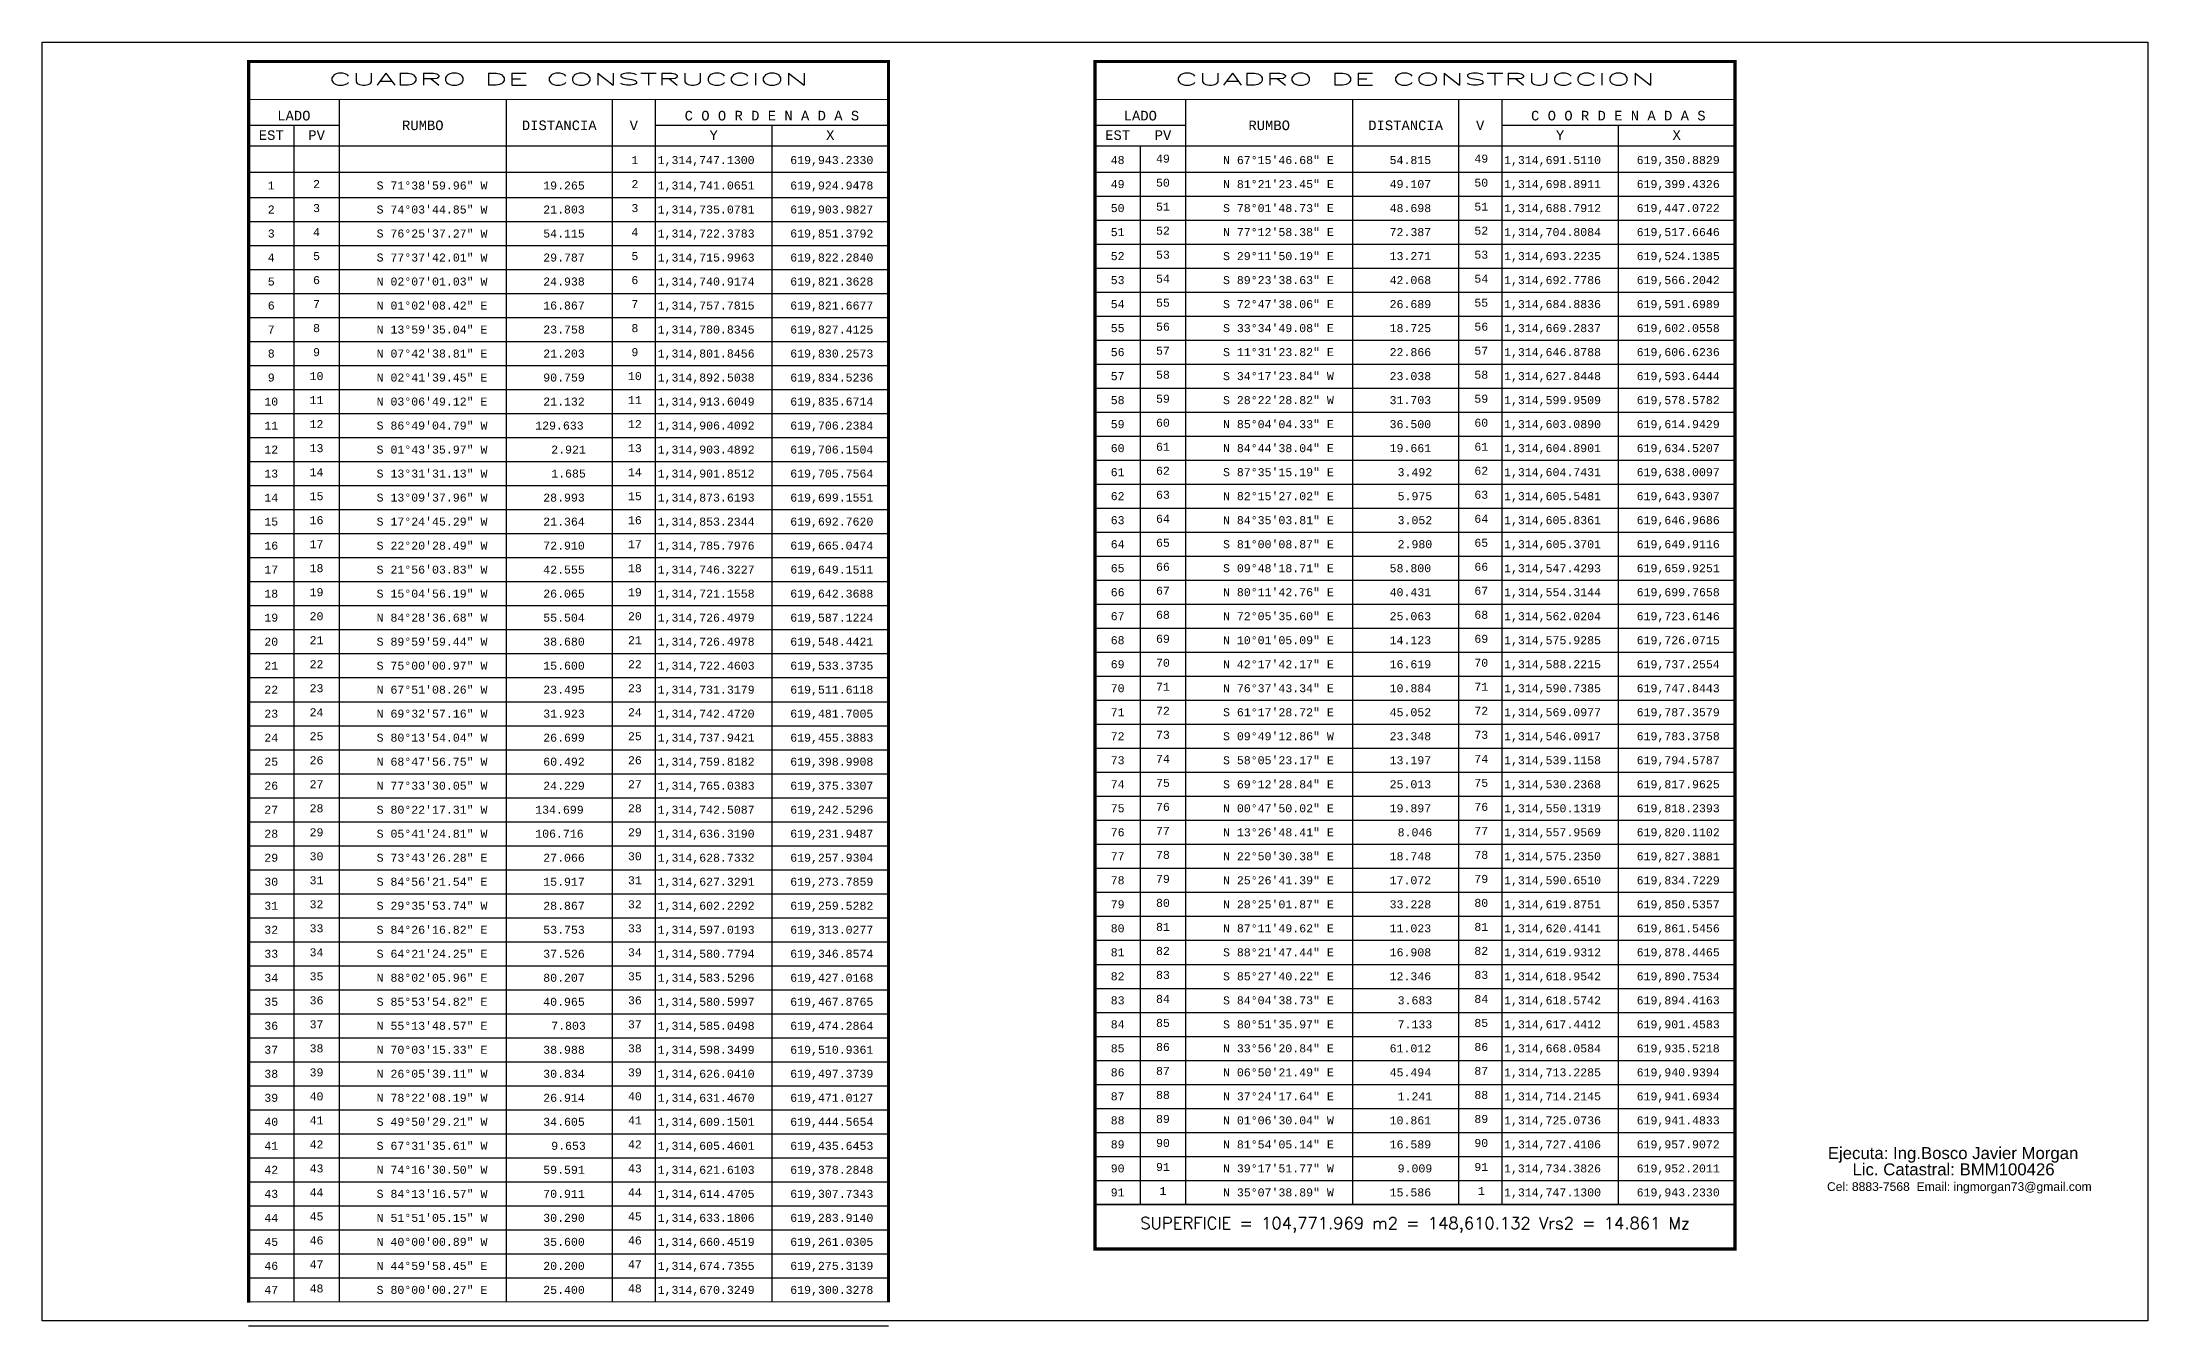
# Model space of a CAD drawing. Header units: metres. Extents: x 615331 to 657292, y 1301217 to 1321009.
# Drawn here: x 615852 to 616642, y 1316788 to 1317269 of the extents above; entities that cross this region are included whole.
import ezdxf
from ezdxf.enums import TextEntityAlignment as Align

# ---------------------------------------------------------------- set-up
doc = ezdxf.new("R2010")
doc.units = ezdxf.units.M
for name, color, linetype in [('CIRCULO PI', 2, 'Continuous'), ('CVL_CUADCON', 1, 'Continuous'), ('CVL_CUADCON_LIN', 8, 'Continuous'), ('CVL_CUADCON_TIT', 1, 'Continuous'), ('CVL_CUADCON_TX', 2, 'Continuous')]:
    doc.layers.add(name, color=color, linetype=linetype)
doc.styles.add('HUECA1', font='HUECA1.shx')
doc.styles.add('MONOTXT4', font='monotxt4.shx')
doc.styles.add('Style-ENGINEERING', font='ENGINEERING.shx')

msp = doc.modelspace()

# ---------------------------------------------------------------- linework, layer by layer
at = {"layer": 'CIRCULO PI', "color": 4}
msp.add_lwpolyline([(615852.22264, 1317268.84459), (616641.70385, 1317268.84459), (616641.70385, 1316789.51671), (615852.22264, 1316789.51671)], close=True, dxfattribs=at)
at = {"layer": 'CVL_CUADCON', "color": 1, "linetype": 'Continuous', "flags": 128}
for points, const_width in [([(615929.63344, 1316796.35668), (615929.63344, 1317261.59573), (616169.55244, 1317261.59573), (616169.55244, 1316796.36926)], 1.2), ([(616246.96325, 1317229.89473), (616246.96325, 1317261.59573), (616486.88225, 1317261.59573), (616486.88225, 1317229.89473)], 1.2), ([(615929.63344, 1317247.34873), (616169.55244, 1317247.34873)], 0.45), ([(616246.96325, 1317247.34873), (616486.88225, 1317247.34873)], 0.45), ([(615929.63344, 1317229.89473), (616169.55244, 1317229.89473)], 0.45), ([(616486.88225, 1317229.89473), (616486.88225, 1316816.42873), (616246.96325, 1316816.42873), (616246.96325, 1317229.89473)], 1.2), ([(616246.96325, 1317229.89473), (616486.88225, 1317229.89473)], 0.45), ([(616246.96325, 1317229.89473), (616486.88225, 1317229.89473)], 0.45), ([(616246.96325, 1316833.12973), (616486.88225, 1316833.12973)], 0.45), ([(615929.63341, 1316796.59573), (616169.55241, 1316796.59573)], 0.45)]:
    msp.add_lwpolyline(points, dxfattribs=dict(at, const_width=const_width))
at = {"layer": 'CVL_CUADCON_LIN', "color": 8, "linetype": 'Continuous'}
for p, q in [((615963.62044, 1317247.34873), (615963.62044, 1316796.59573)), ((616026.23344, 1317247.34873), (616026.23344, 1316796.59573)), ((616065.96244, 1317247.34873), (616065.96244, 1316796.59573)), ((616082.12044, 1317247.34873), (616082.12044, 1316796.59573)), ((616280.95025, 1317247.34873), (616280.95025, 1317229.89473)), ((616343.56325, 1317247.34873), (616343.56325, 1317229.89473)), ((616383.29225, 1317247.34873), (616383.29225, 1317229.89473)), ((616399.45025, 1317247.34873), (616399.45025, 1317229.89473)), ((615929.63344, 1317237.66473), (615963.62044, 1317237.66473)), ((615946.61344, 1317237.66473), (615946.61344, 1316796.59573)), ((616082.12044, 1317237.66473), (616169.55244, 1317237.66473)), ((616125.83644, 1317237.66473), (616125.83644, 1316796.59573)), ((616246.96325, 1317237.66473), (616280.95025, 1317237.66473)), ((616399.45025, 1317237.66473), (616486.88225, 1317237.66473)), ((616443.16625, 1317237.66473), (616443.16625, 1317229.89473)), ((616263.94325, 1317229.89473), (616263.94325, 1316833.12973)), ((616280.95025, 1317229.89473), (616280.95025, 1316833.12973)), ((616343.56325, 1317229.89473), (616343.56325, 1316833.12973)), ((616383.29225, 1317229.89473), (616383.29225, 1316833.12973)), ((616399.45025, 1317229.89473), (616399.45025, 1316833.12973)), ((616443.16625, 1317229.89473), (616443.16625, 1316833.12973)), ((615929.63344, 1317220.12973), (616169.55244, 1317220.12973)), ((616246.96325, 1317220.12973), (616486.88225, 1317220.12973)), ((615929.63344, 1317210.59573), (616169.55244, 1317210.59573)), ((616246.96325, 1317211.12973), (616486.88225, 1317211.12973)), ((616246.96325, 1317202.12973), (616486.88225, 1317202.12973)), ((615929.63344, 1317201.59573), (616169.55244, 1317201.59573)), ((615929.63344, 1317192.59573), (616169.55244, 1317192.59573)), ((616246.96325, 1317193.12973), (616486.88225, 1317193.12973)), ((615929.63344, 1317183.59573), (616169.55244, 1317183.59573)), ((616246.96325, 1317184.12973), (616486.88225, 1317184.12973)), ((615929.63344, 1317174.59573), (616169.55244, 1317174.59573)), ((616246.96325, 1317175.12973), (616486.88225, 1317175.12973)), ((615929.63344, 1317165.59573), (616169.55244, 1317165.59573)), ((616246.96325, 1317166.12973), (616486.88225, 1317166.12973)), ((615929.63344, 1317156.59573), (616169.55244, 1317156.59573)), ((616246.96325, 1317157.12973), (616486.88225, 1317157.12973)), ((615929.63344, 1317147.59573), (616169.55244, 1317147.59573)), ((616246.96325, 1317148.12973), (616486.88225, 1317148.12973)), ((616246.96325, 1317139.12973), (616486.88225, 1317139.12973)), ((615929.63344, 1317138.59573), (616169.55244, 1317138.59573)), ((615929.63344, 1317129.59573), (616169.55244, 1317129.59573)), ((616246.96325, 1317130.12973), (616486.88225, 1317130.12973)), ((615929.63344, 1317120.59573), (616169.55244, 1317120.59573)), ((616246.96325, 1317121.12973), (616486.88225, 1317121.12973)), ((615929.63344, 1317111.59573), (616169.55244, 1317111.59573)), ((616246.96325, 1317112.12973), (616486.88225, 1317112.12973)), ((615929.63344, 1317102.59573), (616169.55244, 1317102.59573)), ((616246.96325, 1317103.12973), (616486.88225, 1317103.12973)), ((615929.63344, 1317093.59573), (616169.55244, 1317093.59573)), ((616246.96325, 1317094.12973), (616486.88225, 1317094.12973)), ((615929.63344, 1317084.59573), (616169.55244, 1317084.59573)), ((616246.96325, 1317085.12973), (616486.88225, 1317085.12973)), ((616246.96325, 1317076.12973), (616486.88225, 1317076.12973)), ((615929.63344, 1317075.59573), (616169.55244, 1317075.59573)), ((615929.63344, 1317066.59573), (616169.55244, 1317066.59573)), ((616246.96325, 1317067.12973), (616486.88225, 1317067.12973)), ((615929.63344, 1317057.59573), (616169.55244, 1317057.59573)), ((616246.96325, 1317058.12973), (616486.88225, 1317058.12973)), ((615929.63344, 1317048.59573), (616169.55244, 1317048.59573)), ((616246.96325, 1317049.12973), (616486.88225, 1317049.12973)), ((615929.63344, 1317039.59573), (616169.55244, 1317039.59573)), ((616246.96325, 1317040.12973), (616486.88225, 1317040.12973)), ((615929.63344, 1317030.59573), (616169.55244, 1317030.59573)), ((616246.96325, 1317031.12973), (616486.88225, 1317031.12973)), ((615929.63344, 1317021.59573), (616169.55244, 1317021.59573)), ((616246.96325, 1317022.12973), (616486.88225, 1317022.12973)), ((615929.63344, 1317012.59573), (616169.55244, 1317012.59573)), ((616246.96325, 1317013.12973), (616486.88225, 1317013.12973)), ((615929.63344, 1317003.59573), (616169.55244, 1317003.59573)), ((616246.96325, 1317004.12973), (616486.88225, 1317004.12973)), ((615929.63344, 1316994.59573), (616169.55244, 1316994.59573)), ((616246.96325, 1316995.12973), (616486.88225, 1316995.12973)), ((615929.63344, 1316985.59573), (616169.55244, 1316985.59573)), ((616246.96325, 1316986.12973), (616486.88225, 1316986.12973)), ((615929.63344, 1316976.59573), (616169.55244, 1316976.59573)), ((616246.96325, 1316977.12973), (616486.88225, 1316977.12973)), ((615929.63344, 1316967.59573), (616169.55244, 1316967.59573)), ((616246.96325, 1316968.12973), (616486.88225, 1316968.12973)), ((615929.63344, 1316958.59573), (616169.55244, 1316958.59573)), ((616246.96325, 1316959.12973), (616486.88225, 1316959.12973)), ((615929.63344, 1316949.59573), (616169.55244, 1316949.59573)), ((616246.96325, 1316950.12973), (616486.88225, 1316950.12973)), ((615929.63344, 1316940.59573), (616169.55244, 1316940.59573)), ((616246.96325, 1316941.12973), (616486.88225, 1316941.12973)), ((615929.63344, 1316931.59573), (616169.55244, 1316931.59573)), ((616246.96325, 1316932.12973), (616486.88225, 1316932.12973)), ((615929.63344, 1316922.59573), (616169.55244, 1316922.59573)), ((616246.96325, 1316923.12973), (616486.88225, 1316923.12973)), ((615929.63344, 1316913.59573), (616169.55244, 1316913.59573)), ((616246.96325, 1316914.12973), (616486.88225, 1316914.12973)), ((615929.63344, 1316904.59573), (616169.55244, 1316904.59573)), ((616246.96325, 1316905.12973), (616486.88225, 1316905.12973)), ((615929.63344, 1316895.59573), (616169.55244, 1316895.59573)), ((616246.96325, 1316896.12973), (616486.88225, 1316896.12973)), ((615929.63344, 1316886.59573), (616169.55244, 1316886.59573)), ((616246.96325, 1316887.12973), (616486.88225, 1316887.12973)), ((615929.63344, 1316877.59573), (616169.55244, 1316877.59573)), ((616246.96325, 1316878.12973), (616486.88225, 1316878.12973)), ((615929.63344, 1316868.59573), (616169.55244, 1316868.59573)), ((616246.96325, 1316869.12973), (616486.88225, 1316869.12973)), ((615929.63344, 1316859.59573), (616169.55244, 1316859.59573)), ((616246.96325, 1316860.12973), (616486.88225, 1316860.12973)), ((615929.63344, 1316850.59573), (616169.55244, 1316850.59573)), ((616246.96325, 1316851.12973), (616486.88225, 1316851.12973)), ((615929.63344, 1316841.59573), (616169.55244, 1316841.59573)), ((616246.96325, 1316842.12973), (616486.88225, 1316842.12973)), ((615929.63344, 1316832.59573), (616169.55244, 1316832.59573)), ((616246.96325, 1316833.12973), (616486.88225, 1316833.12973)), ((615929.63344, 1316823.59573), (616169.55244, 1316823.59573)), ((615929.63344, 1316814.59573), (616169.55244, 1316814.59573)), ((615929.63344, 1316805.59573), (616169.55244, 1316805.59573)), ((615929.63344, 1316787.59573), (616169.55244, 1316787.59573))]:
    msp.add_line(p, q, dxfattribs=at)

# ---------------------------------------------------------------- texts
at = {"char_height": 4.49716, "width": 176.2255724, "attachment_point": 1, "style": 'Style-ENGINEERING'}
for s, insert in [('{\\fArial|b0|i0|c0|p34;Ejecuta: Ing.Bosco Javier Morgan}', (616521.7108, 1316854.62083)), ('{\\fArial|b0|i0|c0|p34;Lic. Catastral: BMM100426}', (616530.96519, 1316848.5219))]:
    msp.add_mtext(s, dxfattribs=dict(at, insert=insert))
at = {"color": 1, "insert": (616521.40453, 1316841.44165), "char_height": 3.2497665, "width": 176.2255724, "attachment_point": 1, "style": 'Style-ENGINEERING'}
msp.add_mtext('{\\fArial|b0|i0|c0|p34;Cel: 8883-7568  Email: ingmorgan73@gmail.com}', dxfattribs=at)
at = {"layer": 'CVL_CUADCON_TIT', "color": 1, "style": 'HUECA1', "width": 1.912579}
for p, p2 in [((615959.63344, 1317252.68573), (616139.55244, 1317252.68573)), ((616276.96325, 1317252.68573), (616456.88225, 1317252.68573))]:
    msp.add_text('CUADRO DE CONSTRUCCION', height=4.5, dxfattribs=at).set_placement(p, p2, align=Align.FIT)
at = {"layer": 'CVL_CUADCON_TIT', "color": 1, "style": 'MONOTXT4'}
for s, p in [('LADO', (615946.61344, 1317239.49173)), ('C O O R D E N A D A S', (616125.83344, 1317239.49173)), ('LADO', (616263.94325, 1317239.49173)), ('C O O R D E N A D A S', (616443.16325, 1317239.49173)), ('EST', (615938.12344, 1317232.18373)), ('PV', (615955.13344, 1317232.18373)), ('Y', (616103.99344, 1317232.18373)), ('X', (616147.70344, 1317232.18373)), ('EST', (616255.45325, 1317232.18373)), ('PV', (616272.46325, 1317232.18373)), ('Y', (616421.32325, 1317232.18373)), ('X', (616465.03325, 1317232.18373))]:
    msp.add_text(s, height=3.6, dxfattribs=at).set_placement(p, align=Align.CENTER)
at = {"layer": 'CVL_CUADCON_TIT', "color": 1}
for s, height, style, p in [('RUMBO', 3.6, 'MONOTXT4', (615994.94344, 1317237.65573)), ('DISTANCIA', 3.6, 'MONOTXT4', (616046.09344, 1317237.65573)), ('V', 3.6, 'MONOTXT4', (616074.05344, 1317237.65573)), ('RUMBO', 3.6, 'MONOTXT4', (616312.27325, 1317237.65573)), ('DISTANCIA', 3.6, 'MONOTXT4', (616363.42325, 1317237.65573)), ('V', 3.6, 'MONOTXT4', (616391.38325, 1317237.65573)), ('SUPERFICIE = 104,771.969 m2 = 148,610.132 Vrs2 = 14.861 Mz', 4.5, 'HUECA1', (616366.92275, 1316825.42873))]:
    msp.add_text(s, height=height, dxfattribs=dict(at, style=style)).set_placement(p, align=Align.MIDDLE)
at = {"layer": 'CVL_CUADCON_TX', "color": 2, "style": 'MONOTXT4'}
for s, p in [('1', (616074.45244, 1317223.12973)), ('48', (616255.45325, 1317223.12973)), ('49', (616272.43325, 1317223.66373)), ('49', (616391.78225, 1317223.66373)), ('1', (615938.12344, 1317213.59573)), ('2', (615955.10344, 1317214.12973)), ('2', (616074.45244, 1317214.12973)), ('49', (616255.45325, 1317214.12973)), ('50', (616272.43325, 1317214.66373)), ('50', (616391.78225, 1317214.66373)), ('2', (615938.12344, 1317204.59573)), ('3', (615955.10344, 1317205.12973)), ('3', (616074.45244, 1317205.12973)), ('50', (616255.45325, 1317205.12973)), ('51', (616272.43325, 1317205.66373)), ('51', (616391.78225, 1317205.66373)), ('3', (615938.12344, 1317195.59573)), ('4', (615955.10344, 1317196.12973)), ('4', (616074.45244, 1317196.12973)), ('51', (616255.45325, 1317196.12973)), ('52', (616272.43325, 1317196.66373)), ('52', (616391.78225, 1317196.66373)), ('4', (615938.12344, 1317186.59573)), ('5', (615955.10344, 1317187.12973)), ('5', (616074.45244, 1317187.12973)), ('52', (616255.45325, 1317187.12973)), ('53', (616272.43325, 1317187.66373)), ('53', (616391.78225, 1317187.66373)), ('5', (615938.12344, 1317177.59573)), ('6', (615955.10344, 1317178.12973)), ('6', (616074.45244, 1317178.12973)), ('53', (616255.45325, 1317178.12973)), ('54', (616272.43325, 1317178.66373)), ('54', (616391.78225, 1317178.66373)), ('6', (615938.12344, 1317168.59573)), ('7', (615955.10344, 1317169.12973)), ('7', (616074.45244, 1317169.12973)), ('54', (616255.45325, 1317169.12973)), ('55', (616272.43325, 1317169.66373)), ('55', (616391.78225, 1317169.66373)), ('7', (615938.12344, 1317159.59573)), ('8', (615955.10344, 1317160.12973)), ('8', (616074.45244, 1317160.12973)), ('55', (616255.45325, 1317160.12973)), ('56', (616272.43325, 1317160.66373)), ('56', (616391.78225, 1317160.66373)), ('57', (616272.43325, 1317151.66373)), ('57', (616391.78225, 1317151.66373)), ('8', (615938.12344, 1317150.59573)), ('9', (615955.10344, 1317151.12973)), ('9', (616074.45244, 1317151.12973)), ('56', (616255.45325, 1317151.12973)), ('9', (615938.12344, 1317141.59573)), ('10', (615955.10344, 1317142.12973)), ('10', (616074.45244, 1317142.12973)), ('57', (616255.45325, 1317142.12973)), ('58', (616272.43325, 1317142.66373)), ('58', (616391.78225, 1317142.66373)), ('10', (615938.12344, 1317132.59573)), ('11', (615955.10344, 1317133.12973)), ('11', (616074.45244, 1317133.12973)), ('58', (616255.45325, 1317133.12973)), ('59', (616272.43325, 1317133.66373)), ('59', (616391.78225, 1317133.66373)), ('11', (615938.12344, 1317123.59573)), ('12', (615955.10344, 1317124.12973)), ('12', (616074.45244, 1317124.12973)), ('59', (616255.45325, 1317124.12973)), ('60', (616272.43325, 1317124.66373)), ('60', (616391.78225, 1317124.66373)), ('12', (615938.12344, 1317114.59573)), ('13', (615955.10344, 1317115.12973)), ('13', (616074.45244, 1317115.12973)), ('60', (616255.45325, 1317115.12973)), ('61', (616272.43325, 1317115.66373)), ('61', (616391.78225, 1317115.66373)), ('13', (615938.12344, 1317105.59573)), ('14', (615955.10344, 1317106.12973)), ('14', (616074.45244, 1317106.12973)), ('61', (616255.45325, 1317106.12973)), ('62', (616272.43325, 1317106.66373)), ('62', (616391.78225, 1317106.66373)), ('14', (615938.12344, 1317096.59573)), ('15', (615955.10344, 1317097.12973)), ('15', (616074.45244, 1317097.12973)), ('62', (616255.45325, 1317097.12973)), ('63', (616272.43325, 1317097.66373)), ('63', (616391.78225, 1317097.66373)), ('64', (616272.43325, 1317088.66373)), ('64', (616391.78225, 1317088.66373)), ('15', (615938.12344, 1317087.59573)), ('16', (615955.10344, 1317088.12973)), ('16', (616074.45244, 1317088.12973)), ('63', (616255.45325, 1317088.12973)), ('16', (615938.12344, 1317078.59573)), ('17', (615955.10344, 1317079.12973)), ('17', (616074.45244, 1317079.12973)), ('64', (616255.45325, 1317079.12973)), ('65', (616272.43325, 1317079.66373)), ('65', (616391.78225, 1317079.66373)), ('17', (615938.12344, 1317069.59573)), ('18', (615955.10344, 1317070.12973)), ('18', (616074.45244, 1317070.12973)), ('65', (616255.45325, 1317070.12973)), ('66', (616272.43325, 1317070.66373)), ('66', (616391.78225, 1317070.66373)), ('18', (615938.12344, 1317060.59573)), ('19', (615955.10344, 1317061.12973)), ('19', (616074.45244, 1317061.12973)), ('66', (616255.45325, 1317061.12973)), ('67', (616272.43325, 1317061.66373)), ('67', (616391.78225, 1317061.66373)), ('19', (615938.12344, 1317051.59573)), ('20', (615955.10344, 1317052.12973)), ('20', (616074.45244, 1317052.12973)), ('67', (616255.45325, 1317052.12973)), ('68', (616272.43325, 1317052.66373)), ('68', (616391.78225, 1317052.66373)), ('20', (615938.12344, 1317042.59573)), ('21', (615955.10344, 1317043.12973)), ('21', (616074.45244, 1317043.12973)), ('68', (616255.45325, 1317043.12973)), ('69', (616272.43325, 1317043.66373)), ('69', (616391.78225, 1317043.66373)), ('21', (615938.12344, 1317033.59573)), ('22', (615955.10344, 1317034.12973)), ('22', (616074.45244, 1317034.12973)), ('69', (616255.45325, 1317034.12973)), ('70', (616272.43325, 1317034.66373)), ('70', (616391.78225, 1317034.66373)), ('71', (616272.43325, 1317025.66373)), ('71', (616391.78225, 1317025.66373)), ('22', (615938.12344, 1317024.59573)), ('23', (615955.10344, 1317025.12973)), ('23', (616074.45244, 1317025.12973)), ('70', (616255.45325, 1317025.12973)), ('23', (615938.12344, 1317015.59573)), ('24', (615955.10344, 1317016.12973)), ('24', (616074.45244, 1317016.12973)), ('71', (616255.45325, 1317016.12973)), ('72', (616272.43325, 1317016.66373)), ('72', (616391.78225, 1317016.66373)), ('24', (615938.12344, 1317006.59573)), ('25', (615955.10344, 1317007.12973)), ('25', (616074.45244, 1317007.12973)), ('72', (616255.45325, 1317007.12973)), ('73', (616272.43325, 1317007.66373)), ('73', (616391.78225, 1317007.66373)), ('25', (615938.12344, 1316997.59573)), ('26', (615955.10344, 1316998.12973)), ('26', (616074.45244, 1316998.12973)), ('73', (616255.45325, 1316998.12973)), ('74', (616272.43325, 1316998.66373)), ('74', (616391.78225, 1316998.66373)), ('26', (615938.12344, 1316988.59573)), ('27', (615955.10344, 1316989.12973)), ('27', (616074.45244, 1316989.12973)), ('74', (616255.45325, 1316989.12973)), ('75', (616272.43325, 1316989.66373)), ('75', (616391.78225, 1316989.66373)), ('27', (615938.12344, 1316979.59573)), ('28', (615955.10344, 1316980.12973)), ('28', (616074.45244, 1316980.12973)), ('75', (616255.45325, 1316980.12973)), ('76', (616272.43325, 1316980.66373)), ('76', (616391.78225, 1316980.66373)), ('28', (615938.12344, 1316970.59573)), ('29', (615955.10344, 1316971.12973)), ('29', (616074.45244, 1316971.12973)), ('76', (616255.45325, 1316971.12973)), ('77', (616272.43325, 1316971.66373)), ('77', (616391.78225, 1316971.66373)), ('78', (616272.43325, 1316962.66373)), ('78', (616391.78225, 1316962.66373)), ('29', (615938.12344, 1316961.59573)), ('30', (615955.10344, 1316962.12973)), ('30', (616074.45244, 1316962.12973)), ('77', (616255.45325, 1316962.12973)), ('30', (615938.12344, 1316952.59573)), ('31', (615955.10344, 1316953.12973)), ('31', (616074.45244, 1316953.12973)), ('78', (616255.45325, 1316953.12973)), ('79', (616272.43325, 1316953.66373)), ('79', (616391.78225, 1316953.66373)), ('31', (615938.12344, 1316943.59573)), ('32', (615955.10344, 1316944.12973)), ('32', (616074.45244, 1316944.12973)), ('79', (616255.45325, 1316944.12973)), ('80', (616272.43325, 1316944.66373)), ('80', (616391.78225, 1316944.66373)), ('32', (615938.12344, 1316934.59573)), ('33', (615955.10344, 1316935.12973)), ('33', (616074.45244, 1316935.12973)), ('80', (616255.45325, 1316935.12973)), ('81', (616272.43325, 1316935.66373)), ('81', (616391.78225, 1316935.66373)), ('33', (615938.12344, 1316925.59573)), ('34', (615955.10344, 1316926.12973)), ('34', (616074.45244, 1316926.12973)), ('81', (616255.45325, 1316926.12973)), ('82', (616272.43325, 1316926.66373)), ('82', (616391.78225, 1316926.66373)), ('34', (615938.12344, 1316916.59573)), ('35', (615955.10344, 1316917.12973)), ('35', (616074.45244, 1316917.12973)), ('82', (616255.45325, 1316917.12973)), ('83', (616272.43325, 1316917.66373)), ('83', (616391.78225, 1316917.66373)), ('35', (615938.12344, 1316907.59573)), ('36', (615955.10344, 1316908.12973)), ('36', (616074.45244, 1316908.12973)), ('83', (616255.45325, 1316908.12973)), ('84', (616272.43325, 1316908.66373)), ('84', (616391.78225, 1316908.66373)), ('37', (615955.10344, 1316899.12973)), ('37', (616074.45244, 1316899.12973)), ('84', (616255.45325, 1316899.12973)), ('85', (616272.43325, 1316899.66373)), ('85', (616391.78225, 1316899.66373)), ('36', (615938.12344, 1316898.59573)), ('37', (615938.12344, 1316889.59573)), ('38', (615955.10344, 1316890.12973)), ('38', (616074.45244, 1316890.12973)), ('85', (616255.45325, 1316890.12973)), ('86', (616272.43325, 1316890.66373)), ('86', (616391.78225, 1316890.66373)), ('38', (615938.12344, 1316880.59573)), ('39', (615955.10344, 1316881.12973)), ('39', (616074.45244, 1316881.12973)), ('86', (616255.45325, 1316881.12973)), ('87', (616272.43325, 1316881.66373)), ('87', (616391.78225, 1316881.66373)), ('39', (615938.12344, 1316871.59573)), ('40', (615955.10344, 1316872.12973)), ('40', (616074.45244, 1316872.12973)), ('87', (616255.45325, 1316872.12973)), ('88', (616272.43325, 1316872.66373)), ('88', (616391.78225, 1316872.66373)), ('40', (615938.12344, 1316862.59573)), ('41', (615955.10344, 1316863.12973)), ('41', (616074.45244, 1316863.12973)), ('88', (616255.45325, 1316863.12973)), ('89', (616272.43325, 1316863.66373)), ('89', (616391.78225, 1316863.66373)), ('41', (615938.12344, 1316853.59573)), ('42', (615955.10344, 1316854.12973)), ('42', (616074.45244, 1316854.12973)), ('89', (616255.45325, 1316854.12973)), ('90', (616272.43325, 1316854.66373)), ('90', (616391.78225, 1316854.66373)), ('42', (615938.12344, 1316844.59573)), ('43', (615955.10344, 1316845.12973)), ('43', (616074.45244, 1316845.12973)), ('90', (616255.45325, 1316845.12973)), ('91', (616272.43325, 1316845.66373)), ('91', (616391.78225, 1316845.66373)), ('44', (615955.10344, 1316836.12973)), ('44', (616074.45244, 1316836.12973)), ('91', (616255.45325, 1316836.12973)), ('1', (616272.43325, 1316836.66373)), ('1', (616391.78225, 1316836.66373)), ('43', (615938.12344, 1316835.59573)), ('44', (615938.12344, 1316826.59573)), ('45', (615955.10344, 1316827.12973)), ('45', (616074.45244, 1316827.12973)), ('45', (615938.12344, 1316817.59573)), ('46', (615955.10344, 1316818.12973)), ('46', (616074.45244, 1316818.12973)), ('46', (615938.12344, 1316808.59573)), ('47', (615955.10344, 1316809.12973)), ('47', (616074.45244, 1316809.12973)), ('47', (615938.12344, 1316799.59573)), ('48', (615955.10344, 1316800.12973)), ('48', (616074.45244, 1316800.12973))]:
    msp.add_text(s, height=3, dxfattribs=at).set_placement(p, align=Align.CENTER)
for s, p in [('1,314,747.1300', (616082.99344, 1317223.12973)), ('619,943.2330', (616132.70344, 1317223.12973)), ('N 67%%d15\'46.68" E', (616294.96325, 1317223.12973)), ('54.815', (616357.42325, 1317223.12973)), ('1,314,691.5110', (616400.32325, 1317223.12973)), ('619,350.8829', (616450.03325, 1317223.12973)), ('S 71%%d38\'59.96" W', (615977.63344, 1317213.59573)), ('19.265', (616040.09344, 1317213.59573)), ('1,314,741.0651', (616082.99344, 1317213.59573)), ('619,924.9478', (616132.70344, 1317213.59573)), ('N 81%%d21\'23.45" E', (616294.96325, 1317214.12973)), ('49.107', (616357.42325, 1317214.12973)), ('1,314,698.8911', (616400.32325, 1317214.12973)), ('619,399.4326', (616450.03325, 1317214.12973)), ('S 74%%d03\'44.85" W', (615977.63344, 1317204.59573)), ('21.803', (616040.09344, 1317204.59573)), ('1,314,735.0781', (616082.99344, 1317204.59573)), ('619,903.9827', (616132.70344, 1317204.59573)), ('S 78%%d01\'48.73" E', (616294.96325, 1317205.12973)), ('48.698', (616357.42325, 1317205.12973)), ('1,314,688.7912', (616400.32325, 1317205.12973)), ('619,447.0722', (616450.03325, 1317205.12973)), ('S 76%%d25\'37.27" W', (615977.63344, 1317195.59573)), ('54.115', (616040.09344, 1317195.59573)), ('1,314,722.3783', (616082.99344, 1317195.59573)), ('619,851.3792', (616132.70344, 1317195.59573)), ('N 77%%d12\'58.38" E', (616294.96325, 1317196.12973)), ('72.387', (616357.42325, 1317196.12973)), ('1,314,704.8084', (616400.32325, 1317196.12973)), ('619,517.6646', (616450.03325, 1317196.12973)), ('S 77%%d37\'42.01" W', (615977.63344, 1317186.59573)), ('29.787', (616040.09344, 1317186.59573)), ('1,314,715.9963', (616082.99344, 1317186.59573)), ('619,822.2840', (616132.70344, 1317186.59573)), ('S 29%%d11\'50.19" E', (616294.96325, 1317187.12973)), ('13.271', (616357.42325, 1317187.12973)), ('1,314,693.2235', (616400.32325, 1317187.12973)), ('619,524.1385', (616450.03325, 1317187.12973)), ('N 02%%d07\'01.03" W', (615977.63344, 1317177.59573)), ('24.938', (616040.09344, 1317177.59573)), ('1,314,740.9174', (616082.99344, 1317177.59573)), ('619,821.3628', (616132.70344, 1317177.59573)), ('S 89%%d23\'38.63" E', (616294.96325, 1317178.12973)), ('42.068', (616357.42325, 1317178.12973)), ('1,314,692.7786', (616400.32325, 1317178.12973)), ('619,566.2042', (616450.03325, 1317178.12973)), ('N 01%%d02\'08.42" E', (615977.63344, 1317168.59573)), ('16.867', (616040.09344, 1317168.59573)), ('1,314,757.7815', (616082.99344, 1317168.59573)), ('619,821.6677', (616132.70344, 1317168.59573)), ('S 72%%d47\'38.06" E', (616294.96325, 1317169.12973)), ('26.689', (616357.42325, 1317169.12973)), ('1,314,684.8836', (616400.32325, 1317169.12973)), ('619,591.6989', (616450.03325, 1317169.12973)), ('N 13%%d59\'35.04" E', (615977.63344, 1317159.59573)), ('23.758', (616040.09344, 1317159.59573)), ('1,314,780.8345', (616082.99344, 1317159.59573)), ('619,827.4125', (616132.70344, 1317159.59573)), ('S 33%%d34\'49.08" E', (616294.96325, 1317160.12973)), ('18.725', (616357.42325, 1317160.12973)), ('1,314,669.2837', (616400.32325, 1317160.12973)), ('619,602.0558', (616450.03325, 1317160.12973)), ('N 07%%d42\'38.81" E', (615977.63344, 1317150.59573)), ('21.203', (616040.09344, 1317150.59573)), ('1,314,801.8456', (616082.99344, 1317150.59573)), ('619,830.2573', (616132.70344, 1317150.59573)), ('S 11%%d31\'23.82" E', (616294.96325, 1317151.12973)), ('22.866', (616357.42325, 1317151.12973)), ('1,314,646.8788', (616400.32325, 1317151.12973)), ('619,606.6236', (616450.03325, 1317151.12973)), ('N 02%%d41\'39.45" E', (615977.63344, 1317141.59573)), ('90.759', (616040.09344, 1317141.59573)), ('1,314,892.5038', (616082.99344, 1317141.59573)), ('619,834.5236', (616132.70344, 1317141.59573)), ('S 34%%d17\'23.84" W', (616294.96325, 1317142.12973)), ('23.038', (616357.42325, 1317142.12973)), ('1,314,627.8448', (616400.32325, 1317142.12973)), ('619,593.6444', (616450.03325, 1317142.12973)), ('N 03%%d06\'49.12" E', (615977.63344, 1317132.59573)), ('21.132', (616040.09344, 1317132.59573)), ('1,314,913.6049', (616082.99344, 1317132.59573)), ('619,835.6714', (616132.70344, 1317132.59573)), ('S 28%%d22\'28.82" W', (616294.96325, 1317133.12973)), ('31.703', (616357.42325, 1317133.12973)), ('1,314,599.9509', (616400.32325, 1317133.12973)), ('619,578.5782', (616450.03325, 1317133.12973)), ('S 86%%d49\'04.79" W', (615977.63344, 1317123.59573)), ('129.633', (616037.09344, 1317123.59573)), ('1,314,906.4092', (616082.99344, 1317123.59573)), ('619,706.2384', (616132.70344, 1317123.59573)), ('N 85%%d04\'04.33" E', (616294.96325, 1317124.12973)), ('36.500', (616357.42325, 1317124.12973)), ('1,314,603.0890', (616400.32325, 1317124.12973)), ('619,614.9429', (616450.03325, 1317124.12973)), ('S 01%%d43\'35.97" W', (615977.63344, 1317114.59573)), ('2.921', (616043.09344, 1317114.59573)), ('1,314,903.4892', (616082.99344, 1317114.59573)), ('619,706.1504', (616132.70344, 1317114.59573)), ('N 84%%d44\'38.04" E', (616294.96325, 1317115.12973)), ('19.661', (616357.42325, 1317115.12973)), ('1,314,604.8901', (616400.32325, 1317115.12973)), ('619,634.5207', (616450.03325, 1317115.12973)), ('S 13%%d31\'31.13" W', (615977.63344, 1317105.59573)), ('1.685', (616043.09344, 1317105.59573)), ('1,314,901.8512', (616082.99344, 1317105.59573)), ('619,705.7564', (616132.70344, 1317105.59573)), ('S 87%%d35\'15.19" E', (616294.96325, 1317106.12973)), ('3.492', (616360.42325, 1317106.12973)), ('1,314,604.7431', (616400.32325, 1317106.12973)), ('619,638.0097', (616450.03325, 1317106.12973)), ('S 13%%d09\'37.96" W', (615977.63344, 1317096.59573)), ('28.993', (616040.09344, 1317096.59573)), ('1,314,873.6193', (616082.99344, 1317096.59573)), ('619,699.1551', (616132.70344, 1317096.59573)), ('N 82%%d15\'27.02" E', (616294.96325, 1317097.12973)), ('5.975', (616360.42325, 1317097.12973)), ('1,314,605.5481', (616400.32325, 1317097.12973)), ('619,643.9307', (616450.03325, 1317097.12973)), ('S 17%%d24\'45.29" W', (615977.63344, 1317087.59573)), ('21.364', (616040.09344, 1317087.59573)), ('1,314,853.2344', (616082.99344, 1317087.59573)), ('619,692.7620', (616132.70344, 1317087.59573)), ('N 84%%d35\'03.81" E', (616294.96325, 1317088.12973)), ('3.052', (616360.42325, 1317088.12973)), ('1,314,605.8361', (616400.32325, 1317088.12973)), ('619,646.9686', (616450.03325, 1317088.12973)), ('S 22%%d20\'28.49" W', (615977.63344, 1317078.59573)), ('72.910', (616040.09344, 1317078.59573)), ('1,314,785.7976', (616082.99344, 1317078.59573)), ('619,665.0474', (616132.70344, 1317078.59573)), ('S 81%%d00\'08.87" E', (616294.96325, 1317079.12973)), ('2.980', (616360.42325, 1317079.12973)), ('1,314,605.3701', (616400.32325, 1317079.12973)), ('619,649.9116', (616450.03325, 1317079.12973)), ('S 21%%d56\'03.83" W', (615977.63344, 1317069.59573)), ('42.555', (616040.09344, 1317069.59573)), ('1,314,746.3227', (616082.99344, 1317069.59573)), ('619,649.1511', (616132.70344, 1317069.59573)), ('S 09%%d48\'18.71" E', (616294.96325, 1317070.12973)), ('58.800', (616357.42325, 1317070.12973)), ('1,314,547.4293', (616400.32325, 1317070.12973)), ('619,659.9251', (616450.03325, 1317070.12973)), ('S 15%%d04\'56.19" W', (615977.63344, 1317060.59573)), ('26.065', (616040.09344, 1317060.59573)), ('1,314,721.1558', (616082.99344, 1317060.59573)), ('619,642.3688', (616132.70344, 1317060.59573)), ('N 80%%d11\'42.76" E', (616294.96325, 1317061.12973)), ('40.431', (616357.42325, 1317061.12973)), ('1,314,554.3144', (616400.32325, 1317061.12973)), ('619,699.7658', (616450.03325, 1317061.12973)), ('N 84%%d28\'36.68" W', (615977.63344, 1317051.59573)), ('55.504', (616040.09344, 1317051.59573)), ('1,314,726.4979', (616082.99344, 1317051.59573)), ('619,587.1224', (616132.70344, 1317051.59573)), ('N 72%%d05\'35.60" E', (616294.96325, 1317052.12973)), ('25.063', (616357.42325, 1317052.12973)), ('1,314,562.0204', (616400.32325, 1317052.12973)), ('619,723.6146', (616450.03325, 1317052.12973)), ('S 89%%d59\'59.44" W', (615977.63344, 1317042.59573)), ('38.680', (616040.09344, 1317042.59573)), ('1,314,726.4978', (616082.99344, 1317042.59573)), ('619,548.4421', (616132.70344, 1317042.59573)), ('N 10%%d01\'05.09" E', (616294.96325, 1317043.12973)), ('14.123', (616357.42325, 1317043.12973)), ('1,314,575.9285', (616400.32325, 1317043.12973)), ('619,726.0715', (616450.03325, 1317043.12973)), ('S 75%%d00\'00.97" W', (615977.63344, 1317033.59573)), ('15.600', (616040.09344, 1317033.59573)), ('1,314,722.4603', (616082.99344, 1317033.59573)), ('619,533.3735', (616132.70344, 1317033.59573)), ('N 42%%d17\'42.17" E', (616294.96325, 1317034.12973)), ('16.619', (616357.42325, 1317034.12973)), ('1,314,588.2215', (616400.32325, 1317034.12973)), ('619,737.2554', (616450.03325, 1317034.12973)), ('N 76%%d37\'43.34" E', (616294.96325, 1317025.12973)), ('N 67%%d51\'08.26" W', (615977.63344, 1317024.59573)), ('23.495', (616040.09344, 1317024.59573)), ('1,314,731.3179', (616082.99344, 1317024.59573)), ('619,511.6118', (616132.70344, 1317024.59573)), ('10.884', (616357.42325, 1317025.12973)), ('1,314,590.7385', (616400.32325, 1317025.12973)), ('619,747.8443', (616450.03325, 1317025.12973)), ('N 69%%d32\'57.16" W', (615977.63344, 1317015.59573)), ('31.923', (616040.09344, 1317015.59573)), ('1,314,742.4720', (616082.99344, 1317015.59573)), ('619,481.7005', (616132.70344, 1317015.59573)), ('S 61%%d17\'28.72" E', (616294.96325, 1317016.12973)), ('45.052', (616357.42325, 1317016.12973)), ('1,314,569.0977', (616400.32325, 1317016.12973)), ('619,787.3579', (616450.03325, 1317016.12973)), ('S 80%%d13\'54.04" W', (615977.63344, 1317006.59573)), ('26.699', (616040.09344, 1317006.59573)), ('1,314,737.9421', (616082.99344, 1317006.59573)), ('619,455.3883', (616132.70344, 1317006.59573)), ('S 09%%d49\'12.86" W', (616294.96325, 1317007.12973)), ('23.348', (616357.42325, 1317007.12973)), ('1,314,546.0917', (616400.32325, 1317007.12973)), ('619,783.3758', (616450.03325, 1317007.12973)), ('N 68%%d47\'56.75" W', (615977.63344, 1316997.59573)), ('60.492', (616040.09344, 1316997.59573)), ('1,314,759.8182', (616082.99344, 1316997.59573)), ('619,398.9908', (616132.70344, 1316997.59573)), ('S 58%%d05\'23.17" E', (616294.96325, 1316998.12973)), ('13.197', (616357.42325, 1316998.12973)), ('1,314,539.1158', (616400.32325, 1316998.12973)), ('619,794.5787', (616450.03325, 1316998.12973)), ('N 77%%d33\'30.05" W', (615977.63344, 1316988.59573)), ('24.229', (616040.09344, 1316988.59573)), ('1,314,765.0383', (616082.99344, 1316988.59573)), ('619,375.3307', (616132.70344, 1316988.59573)), ('S 69%%d12\'28.84" E', (616294.96325, 1316989.12973)), ('25.013', (616357.42325, 1316989.12973)), ('1,314,530.2368', (616400.32325, 1316989.12973)), ('619,817.9625', (616450.03325, 1316989.12973)), ('S 80%%d22\'17.31" W', (615977.63344, 1316979.59573)), ('134.699', (616037.09344, 1316979.59573)), ('1,314,742.5087', (616082.99344, 1316979.59573)), ('619,242.5296', (616132.70344, 1316979.59573)), ('N 00%%d47\'50.02" E', (616294.96325, 1316980.12973)), ('19.897', (616357.42325, 1316980.12973)), ('1,314,550.1319', (616400.32325, 1316980.12973)), ('619,818.2393', (616450.03325, 1316980.12973)), ('S 05%%d41\'24.81" W', (615977.63344, 1316970.59573)), ('106.716', (616037.09344, 1316970.59573)), ('1,314,636.3190', (616082.99344, 1316970.59573)), ('619,231.9487', (616132.70344, 1316970.59573)), ('N 13%%d26\'48.41" E', (616294.96325, 1316971.12973)), ('8.046', (616360.42325, 1316971.12973)), ('1,314,557.9569', (616400.32325, 1316971.12973)), ('619,820.1102', (616450.03325, 1316971.12973)), ('N 22%%d50\'30.38" E', (616294.96325, 1316962.12973)), ('S 73%%d43\'26.28" E', (615977.63344, 1316961.59573)), ('27.066', (616040.09344, 1316961.59573)), ('1,314,628.7332', (616082.99344, 1316961.59573)), ('619,257.9304', (616132.70344, 1316961.59573)), ('18.748', (616357.42325, 1316962.12973)), ('1,314,575.2350', (616400.32325, 1316962.12973)), ('619,827.3881', (616450.03325, 1316962.12973)), ('S 84%%d56\'21.54" E', (615977.63344, 1316952.59573)), ('15.917', (616040.09344, 1316952.59573)), ('1,314,627.3291', (616082.99344, 1316952.59573)), ('619,273.7859', (616132.70344, 1316952.59573)), ('N 25%%d26\'41.39" E', (616294.96325, 1316953.12973)), ('17.072', (616357.42325, 1316953.12973)), ('1,314,590.6510', (616400.32325, 1316953.12973)), ('619,834.7229', (616450.03325, 1316953.12973)), ('S 29%%d35\'53.74" W', (615977.63344, 1316943.59573)), ('28.867', (616040.09344, 1316943.59573)), ('1,314,602.2292', (616082.99344, 1316943.59573)), ('619,259.5282', (616132.70344, 1316943.59573)), ('N 28%%d25\'01.87" E', (616294.96325, 1316944.12973)), ('33.228', (616357.42325, 1316944.12973)), ('1,314,619.8751', (616400.32325, 1316944.12973)), ('619,850.5357', (616450.03325, 1316944.12973)), ('S 84%%d26\'16.82" E', (615977.63344, 1316934.59573)), ('53.753', (616040.09344, 1316934.59573)), ('1,314,597.0193', (616082.99344, 1316934.59573)), ('619,313.0277', (616132.70344, 1316934.59573)), ('N 87%%d11\'49.62" E', (616294.96325, 1316935.12973)), ('11.023', (616357.42325, 1316935.12973)), ('1,314,620.4141', (616400.32325, 1316935.12973)), ('619,861.5456', (616450.03325, 1316935.12973)), ('S 64%%d21\'24.25" E', (615977.63344, 1316925.59573)), ('37.526', (616040.09344, 1316925.59573)), ('1,314,580.7794', (616082.99344, 1316925.59573)), ('619,346.8574', (616132.70344, 1316925.59573)), ('S 88%%d21\'47.44" E', (616294.96325, 1316926.12973)), ('16.908', (616357.42325, 1316926.12973)), ('1,314,619.9312', (616400.32325, 1316926.12973)), ('619,878.4465', (616450.03325, 1316926.12973)), ('N 88%%d02\'05.96" E', (615977.63344, 1316916.59573)), ('80.207', (616040.09344, 1316916.59573)), ('1,314,583.5296', (616082.99344, 1316916.59573)), ('619,427.0168', (616132.70344, 1316916.59573)), ('S 85%%d27\'40.22" E', (616294.96325, 1316917.12973)), ('12.346', (616357.42325, 1316917.12973)), ('1,314,618.9542', (616400.32325, 1316917.12973)), ('619,890.7534', (616450.03325, 1316917.12973)), ('S 85%%d53\'54.82" E', (615977.63344, 1316907.59573)), ('40.965', (616040.09344, 1316907.59573)), ('1,314,580.5997', (616082.99344, 1316907.59573)), ('619,467.8765', (616132.70344, 1316907.59573)), ('S 84%%d04\'38.73" E', (616294.96325, 1316908.12973)), ('3.683', (616360.42325, 1316908.12973)), ('1,314,618.5742', (616400.32325, 1316908.12973)), ('619,894.4163', (616450.03325, 1316908.12973)), ('S 80%%d51\'35.97" E', (616294.96325, 1316899.12973)), ('7.133', (616360.42325, 1316899.12973)), ('1,314,617.4412', (616400.32325, 1316899.12973)), ('619,901.4583', (616450.03325, 1316899.12973)), ('N 55%%d13\'48.57" E', (615977.63344, 1316898.59573)), ('7.803', (616043.09344, 1316898.59573)), ('1,314,585.0498', (616082.99344, 1316898.59573)), ('619,474.2864', (616132.70344, 1316898.59573)), ('N 70%%d03\'15.33" E', (615977.63344, 1316889.59573)), ('38.988', (616040.09344, 1316889.59573)), ('1,314,598.3499', (616082.99344, 1316889.59573)), ('619,510.9361', (616132.70344, 1316889.59573)), ('N 33%%d56\'20.84" E', (616294.96325, 1316890.12973)), ('61.012', (616357.42325, 1316890.12973)), ('1,314,668.0584', (616400.32325, 1316890.12973)), ('619,935.5218', (616450.03325, 1316890.12973)), ('N 26%%d05\'39.11" W', (615977.63344, 1316880.59573)), ('30.834', (616040.09344, 1316880.59573)), ('1,314,626.0410', (616082.99344, 1316880.59573)), ('619,497.3739', (616132.70344, 1316880.59573)), ('N 06%%d50\'21.49" E', (616294.96325, 1316881.12973)), ('45.494', (616357.42325, 1316881.12973)), ('1,314,713.2285', (616400.32325, 1316881.12973)), ('619,940.9394', (616450.03325, 1316881.12973)), ('N 78%%d22\'08.19" W', (615977.63344, 1316871.59573)), ('26.914', (616040.09344, 1316871.59573)), ('1,314,631.4670', (616082.99344, 1316871.59573)), ('619,471.0127', (616132.70344, 1316871.59573)), ('N 37%%d24\'17.64" E', (616294.96325, 1316872.12973)), ('1.241', (616360.42325, 1316872.12973)), ('1,314,714.2145', (616400.32325, 1316872.12973)), ('619,941.6934', (616450.03325, 1316872.12973)), ('S 49%%d50\'29.21" W', (615977.63344, 1316862.59573)), ('34.605', (616040.09344, 1316862.59573)), ('1,314,609.1501', (616082.99344, 1316862.59573)), ('619,444.5654', (616132.70344, 1316862.59573)), ('N 01%%d06\'30.04" W', (616294.96325, 1316863.12973)), ('10.861', (616357.42325, 1316863.12973)), ('1,314,725.0736', (616400.32325, 1316863.12973)), ('619,941.4833', (616450.03325, 1316863.12973)), ('S 67%%d31\'35.61" W', (615977.63344, 1316853.59573)), ('9.653', (616043.09344, 1316853.59573)), ('1,314,605.4601', (616082.99344, 1316853.59573)), ('619,435.6453', (616132.70344, 1316853.59573)), ('N 81%%d54\'05.14" E', (616294.96325, 1316854.12973)), ('16.589', (616357.42325, 1316854.12973)), ('1,314,727.4106', (616400.32325, 1316854.12973)), ('619,957.9072', (616450.03325, 1316854.12973)), ('N 74%%d16\'30.50" W', (615977.63344, 1316844.59573)), ('59.591', (616040.09344, 1316844.59573)), ('1,314,621.6103', (616082.99344, 1316844.59573)), ('619,378.2848', (616132.70344, 1316844.59573)), ('N 39%%d17\'51.77" W', (616294.96325, 1316845.12973)), ('9.009', (616360.42325, 1316845.12973)), ('1,314,734.3826', (616400.32325, 1316845.12973)), ('619,952.2011', (616450.03325, 1316845.12973)), ('S 84%%d13\'16.57" W', (615977.63344, 1316835.59573)), ('N 35%%d07\'38.89" W', (616294.96325, 1316836.12973)), ('15.586', (616357.42325, 1316836.12973)), ('1,314,747.1300', (616400.32325, 1316836.12973)), ('619,943.2330', (616450.03325, 1316836.12973)), ('70.911', (616040.09344, 1316835.59573)), ('1,314,614.4705', (616082.99344, 1316835.59573)), ('619,307.7343', (616132.70344, 1316835.59573)), ('N 51%%d51\'05.15" W', (615977.63344, 1316826.59573)), ('30.290', (616040.09344, 1316826.59573)), ('1,314,633.1806', (616082.99344, 1316826.59573)), ('619,283.9140', (616132.70344, 1316826.59573)), ('N 40%%d00\'00.89" W', (615977.63344, 1316817.59573)), ('35.600', (616040.09344, 1316817.59573)), ('1,314,660.4519', (616082.99344, 1316817.59573)), ('619,261.0305', (616132.70344, 1316817.59573)), ('N 44%%d59\'58.45" E', (615977.63344, 1316808.59573)), ('20.200', (616040.09344, 1316808.59573)), ('1,314,674.7355', (616082.99344, 1316808.59573)), ('619,275.3139', (616132.70344, 1316808.59573)), ('S 80%%d00\'00.27" E', (615977.63344, 1316799.59573)), ('25.400', (616040.09344, 1316799.59573)), ('1,314,670.3249', (616082.99344, 1316799.59573)), ('619,300.3278', (616132.70344, 1316799.59573))]:
    msp.add_text(s, height=3, dxfattribs=at).set_placement(p)

doc.saveas('drawing.dxf')
